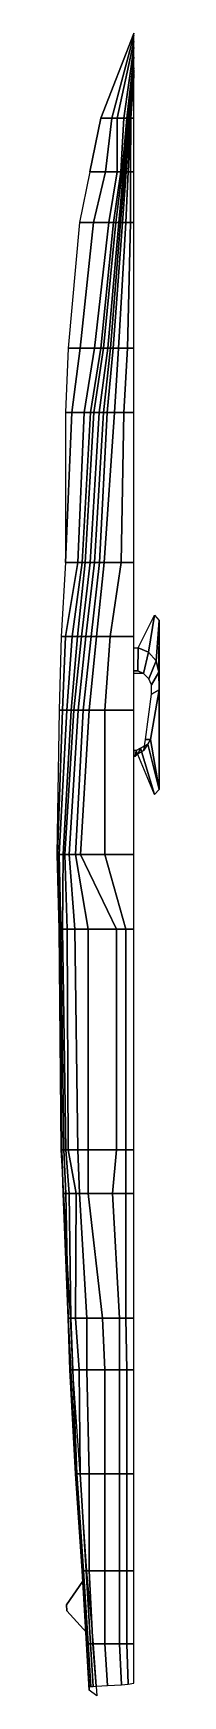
# Model space of a CAD drawing. Extents: x -5 to 2, y -57 to 57.
import ezdxf

# ---------------------------------------------------------------- set-up
doc = ezdxf.new("R2010")
doc.units = 0
doc.layers.add('HULL2', color=4, linetype='CONTINUOUS')

msp = doc.modelspace()

# ---------------------------------------------------------------- linework, layer by layer
at = {"layer": 'HULL2'}
for points in [[(0, 56.59, 5.39), (-2.25, 50.8, 5.31), (-2.25, 50.8, 5.22), (0, 56.58, 5.24)], [(-2.25, 50.8, 5.22), (-1.49, 50.8, 3.62), (0, 56.44, 4.68), (0, 56.58, 5.24)], [(-1.49, 50.8, 3.62), (-1.12, 50.8, 2.46), (0, 56.02, 3.58), (0, 56.44, 4.68)], [(0, 56.02, 3.58), (-1.12, 50.8, 2.46), (-0.68, 50.8, 0.42), (0, 55.63, 2.48)], [(0, 55.63, 2.48), (-0.68, 50.8, 0.42), (-0.48, 50.8, -1.05), (0, 54.97, 0.32)], [(0, 54.97, 0.32), (-0.48, 50.8, -1.05), (-0.35, 50.8, -1.79), (0, 54.24, -1.79)], [(0, 54.24, -1.79), (-0.35, 50.8, -1.79), (-0.29, 50.8, -2.32), (0, 54.07, -2.32)], [(0, 54.07, -2.32), (-0.29, 50.8, -2.32), (-0.28, 50.8, -2.58), (0, 54.01, -2.58)], [(0, 54.01, -2.58), (-0.28, 50.8, -2.58), (-0.23, 50.8, -3.01), (0, 53.86, -3.01)], [(0, 53.86, -3.01), (-0.23, 50.8, -3.01), (-0.19, 50.8, -3.57), (0, 53.68, -3.57)], [(0, 53.68, -3.57), (-0.19, 50.8, -3.57), (0, 50.8, -3.68), (0, 53.63, -3.68)], [(-2.25, 50.8, 5.31), (-3, 47.15, 5.17), (-3, 47.15, 5.17), (-2.25, 50.8, 5.22)], [(-3, 47.15, 5.17), (-1.92, 47.15, 2.77), (-1.49, 50.8, 3.62), (-2.25, 50.8, 5.22)], [(-1.92, 47.15, 2.77), (-1.12, 47.15, -0.17), (-1.12, 50.8, 2.46), (-1.49, 50.8, 3.62)], [(-1.12, 50.8, 2.46), (-1.12, 47.15, -0.17), (-0.89, 47.15, -1.16), (-0.68, 50.8, 0.42)], [(-0.68, 50.8, 0.42), (-0.89, 47.15, -1.16), (-0.8, 47.15, -1.51), (-0.48, 50.8, -1.05)], [(-0.48, 50.8, -1.05), (-0.8, 47.15, -1.51), (-0.69, 47.15, -1.88), (-0.35, 50.8, -1.79)], [(-0.35, 50.8, -1.79), (-0.69, 47.15, -1.88), (-0.6, 47.15, -2.32), (-0.29, 50.8, -2.32)], [(-0.29, 50.8, -2.32), (-0.6, 47.15, -2.32), (-0.52, 47.15, -2.58), (-0.28, 50.8, -2.58)], [(-0.28, 50.8, -2.58), (-0.52, 47.15, -2.58), (-0.39, 47.15, -3.01), (-0.23, 50.8, -3.01)], [(-0.23, 50.8, -3.01), (-0.39, 47.15, -3.01), (-0.23, 47.15, -3.57), (-0.19, 50.8, -3.57)], [(-0.19, 50.8, -3.57), (-0.23, 47.15, -3.57), (0, 47.15, -3.68), (0, 50.8, -3.68)], [(-3.7, 43.71, 5.13), (-2.74, 43.71, 2.77), (-1.92, 47.15, 2.77), (-3, 47.15, 5.17)], [(-2.74, 43.71, 2.77), (-1.71, 43.71, -0.17), (-1.12, 47.15, -0.17), (-1.92, 47.15, 2.77)], [(-1.12, 47.15, -0.17), (-1.71, 43.71, -0.17), (-1.38, 43.71, -1.16), (-0.89, 47.15, -1.16)], [(-0.89, 47.15, -1.16), (-1.38, 43.71, -1.16), (-1.22, 43.71, -1.51), (-0.8, 47.15, -1.51)], [(-0.8, 47.15, -1.51), (-1.22, 43.71, -1.51), (-1.02, 43.71, -2.02), (-0.69, 47.15, -1.88)], [(-0.69, 47.15, -1.88), (-1.02, 43.71, -2.02), (-0.9, 43.71, -2.32), (-0.6, 47.15, -2.32)], [(-0.6, 47.15, -2.32), (-0.9, 43.71, -2.32), (-0.76, 43.71, -2.58), (-0.52, 47.15, -2.58)], [(-0.52, 47.15, -2.58), (-0.76, 43.71, -2.58), (-0.55, 43.71, -3.01), (-0.39, 47.15, -3.01)], [(-0.39, 47.15, -3.01), (-0.55, 43.71, -3.01), (-0.23, 43.71, -3.57), (-0.23, 47.15, -3.57)], [(-0.23, 47.15, -3.57), (-0.23, 43.71, -3.57), (0, 43.71, -3.68), (0, 47.15, -3.68)], [(-4.46, 35.15, 5.07), (-3.64, 35.15, 2.77), (-2.74, 43.71, 2.77), (-3.7, 43.71, 5.13)], [(-3.64, 35.15, 2.77), (-2.68, 35.15, -0.17), (-1.71, 43.71, -0.17), (-2.74, 43.71, 2.77)], [(-1.71, 43.71, -0.17), (-2.68, 35.15, -0.17), (-2.25, 35.15, -1.16), (-1.38, 43.71, -1.16)], [(-1.38, 43.71, -1.16), (-2.25, 35.15, -1.16), (-2.06, 35.15, -1.51), (-1.22, 43.71, -1.51)], [(-1.22, 43.71, -1.51), (-2.06, 35.15, -1.51), (-1.77, 35.15, -2.02), (-1.02, 43.71, -2.02)], [(-1.02, 43.71, -2.02), (-1.77, 35.15, -2.02), (-1.58, 35.15, -2.32), (-0.9, 43.71, -2.32)], [(-0.9, 43.71, -2.32), (-1.58, 35.15, -2.32), (-1.4, 35.15, -2.58), (-0.76, 43.71, -2.58)], [(-0.76, 43.71, -2.58), (-1.4, 35.15, -2.58), (-1.04, 35.15, -3.01), (-0.55, 43.71, -3.01)], [(-0.55, 43.71, -3.01), (-1.04, 35.15, -3.01), (-0.42, 35.15, -3.57), (-0.23, 43.71, -3.57)], [(-0.23, 43.71, -3.57), (-0.42, 35.15, -3.57), (0, 35.15, -3.68), (0, 43.71, -3.68)], [(-4.65, 30.78, 4.31), (-4.21, 30.78, 2.77), (-3.64, 35.15, 2.77), (-4.46, 35.15, 5.07)], [(-4.21, 30.78, 2.77), (-3.39, 30.78, -0.17), (-2.68, 35.15, -0.17), (-3.64, 35.15, 2.77)], [(-2.68, 35.15, -0.17), (-3.39, 30.78, -0.17), (-2.94, 30.78, -1.16), (-2.25, 35.15, -1.16)], [(-2.25, 35.15, -1.16), (-2.94, 30.78, -1.16), (-2.73, 30.78, -1.51), (-2.06, 35.15, -1.51)], [(-2.06, 35.15, -1.51), (-2.73, 30.78, -1.51), (-2.36, 30.78, -2.02), (-1.77, 35.15, -2.02)], [(-1.77, 35.15, -2.02), (-2.36, 30.78, -2.02), (-2.07, 30.78, -2.32), (-1.58, 35.15, -2.32)], [(-1.58, 35.15, -2.32), (-2.07, 30.78, -2.32), (-1.82, 30.78, -2.58), (-1.4, 35.15, -2.58)], [(-1.4, 35.15, -2.58), (-1.82, 30.78, -2.58), (-1.32, 30.78, -3.01), (-1.04, 35.15, -3.01)], [(-1.04, 35.15, -3.01), (-1.32, 30.78, -3.01), (-0.68, 30.78, -3.42), (-0.42, 35.15, -3.57)], [(-0.42, 35.15, -3.57), (-0.68, 30.78, -3.42), (0, 30.78, -3.68), (0, 35.15, -3.68)], [(-4.65, 20.57, 2.77), (-3.81, 20.57, -0.51), (-3.39, 30.78, -0.17), (-4.21, 30.78, 2.77)], [(-4.65, 20.57, 2.77), (-4.65, 20.57, 2.77), (-4.21, 30.78, 2.77), (-4.65, 30.78, 4.31)], [(-3.39, 30.78, -0.17), (-3.81, 20.57, -0.51), (-3.52, 20.57, -1.16), (-2.94, 30.78, -1.16)], [(-2.94, 30.78, -1.16), (-3.52, 20.57, -1.16), (-3.32, 20.57, -1.51), (-2.73, 30.78, -1.51)], [(-2.73, 30.78, -1.51), (-3.32, 20.57, -1.51), (-2.96, 20.57, -2.02), (-2.36, 30.78, -2.02)], [(-2.36, 30.78, -2.02), (-2.96, 20.57, -2.02), (-2.68, 20.57, -2.32), (-2.07, 30.78, -2.32)], [(-2.07, 30.78, -2.32), (-2.68, 20.57, -2.32), (-2.34, 20.57, -2.58), (-1.82, 30.78, -2.58)], [(-1.82, 30.78, -2.58), (-2.34, 20.57, -2.58), (-2.01, 20.57, -2.82), (-1.32, 30.78, -3.01)], [(-1.32, 30.78, -3.01), (-2.01, 20.57, -2.82), (-0.86, 20.57, -3.42), (-0.68, 30.78, -3.42)], [(-0.68, 30.78, -3.42), (-0.86, 20.57, -3.42), (0, 20.57, -3.68), (0, 30.78, -3.68)], [(-4.95, 15.53, 2.77), (-4.64, 15.53, 0.73), (-3.81, 20.57, -0.51), (-4.65, 20.57, 2.77)], [(-3.81, 20.57, -0.51), (-4.64, 15.53, 0.73), (-4.2, 15.53, -0.79), (-3.52, 20.57, -1.16)], [(-3.52, 20.57, -1.16), (-4.2, 15.53, -0.79), (-3.83, 15.53, -1.62), (-3.32, 20.57, -1.51)], [(-3.32, 20.57, -1.51), (-3.83, 15.53, -1.62), (-3.55, 15.53, -2.02), (-2.96, 20.57, -2.02)], [(-2.96, 20.57, -2.02), (-3.55, 15.53, -2.02), (-3.26, 15.53, -2.32), (-2.68, 20.57, -2.32)], [(-2.68, 20.57, -2.32), (-3.26, 15.53, -2.32), (-2.9, 15.53, -2.58), (-2.34, 20.57, -2.58)], [(-2.34, 20.57, -2.58), (-2.9, 15.53, -2.58), (-2.53, 15.53, -2.82), (-2.01, 20.57, -2.82)], [(-2.01, 20.57, -2.82), (-2.53, 15.53, -2.82), (-1.61, 15.53, -3.24), (-0.86, 20.57, -3.42)], [(-0.86, 20.57, -3.42), (-1.61, 15.53, -3.24), (0, 15.53, -3.68), (0, 20.57, -3.68)], [(1.42, 16.98, 5.15), (1.42, 16.98, 5.15), (1, 14.45, 7.53), (0.3, 14.76, 7.53)], [(1.52, 13.87, 7.53), (1, 14.45, 7.53), (1.42, 16.98, 5.15), (1.74, 16.62, 5.15)], [(1.71, 13.1, 7.53), (1.52, 13.87, 7.53), (1.74, 16.62, 5.15)], [(1.73, 11.89, 7.53), (1.71, 13.1, 7.53), (1.74, 16.62, 5.15), (1.74, 5.12, 5.15)], [(-5.08, 10.52, 2.77), (-4.85, 10.52, -0.29), (-4.64, 15.53, 0.73), (-4.95, 15.53, 2.77)], [(-4.64, 15.53, 0.73), (-4.85, 10.52, -0.29), (-4.56, 10.52, -1.34), (-4.2, 15.53, -0.79)], [(-4.2, 15.53, -0.79), (-4.56, 10.52, -1.34), (-4.26, 10.52, -1.87), (-3.83, 15.53, -1.62)], [(-3.83, 15.53, -1.62), (-4.26, 10.52, -1.87), (-4.08, 10.52, -2.08), (-3.55, 15.53, -2.02)], [(-3.55, 15.53, -2.02), (-4.08, 10.52, -2.08), (-3.79, 10.52, -2.34), (-3.26, 15.53, -2.32)], [(-3.26, 15.53, -2.32), (-3.79, 10.52, -2.34), (-3.45, 10.52, -2.58), (-2.9, 15.53, -2.58)], [(-2.9, 15.53, -2.58), (-3.45, 10.52, -2.58), (-3.03, 10.52, -2.82), (-2.53, 15.53, -2.82)], [(-2.53, 15.53, -2.82), (-3.03, 10.52, -2.82), (-1.96, 10.52, -3.24), (-1.61, 15.53, -3.24)], [(-1.61, 15.53, -3.24), (-1.96, 10.52, -3.24), (0, 10.52, -3.68), (0, 15.53, -3.68)], [(0, 13.19, 12.71), (0, 14.76, 7.53), (0.3, 14.76, 7.53), (0.28, 13.18, 12.71)], [(0.3, 14.76, 7.53), (1, 14.45, 7.53), (0.66, 13, 12.69), (0.28, 13.18, 12.71)], [(1, 14.45, 7.53), (1.52, 13.87, 7.53), (1.03, 12.65, 12.57), (0.66, 13, 12.69)], [(1.52, 13.87, 7.53), (1.71, 13.1, 7.53), (1.2, 12.24, 12.44), (1.03, 12.65, 12.57)], [(0.28, 13.18, 12.71), (0.66, 13, 12.69), (0, 13, 12.69), (0, 13.19, 12.71)], [(1.71, 13.1, 7.53), (1.73, 11.89, 7.53), (1.2, 11.6, 12.24), (1.2, 12.24, 12.44)], [(1.73, 11.89, 7.53), (1.13, 8.52, 7.53), (0.79, 8.52, 11.29), (1.2, 11.6, 12.24)], [(1.13, 8.52, 7.53), (1.73, 11.89, 7.53), (1.74, 5.12, 5.15)], [(-5.25, 0.68, 2.77), (-5.2, 0.68, -0.82), (-4.85, 10.52, -0.29), (-5.08, 10.52, 2.77)], [(-4.85, 10.52, -0.29), (-5.2, 0.68, -0.82), (-5.08, 0.68, -1.34), (-4.56, 10.52, -1.34)], [(-4.56, 10.52, -1.34), (-5.08, 0.68, -1.34), (-4.8, 0.68, -1.99), (-4.26, 10.52, -1.87)], [(-4.26, 10.52, -1.87), (-4.8, 0.68, -1.99), (-4.7, 0.68, -2.13), (-4.08, 10.52, -2.08)], [(-4.08, 10.52, -2.08), (-4.7, 0.68, -2.13), (-4.41, 0.68, -2.4), (-3.79, 10.52, -2.34)], [(-3.79, 10.52, -2.34), (-4.41, 0.68, -2.4), (-3.97, 0.68, -2.67), (-3.45, 10.52, -2.58)], [(-3.45, 10.52, -2.58), (-3.97, 0.68, -2.67), (-3.62, 0.68, -2.82), (-3.03, 10.52, -2.82)], [(-3.03, 10.52, -2.82), (-3.62, 0.68, -2.82), (-1.96, 0.68, -3.33), (-1.96, 10.52, -3.24)], [(-1.96, 10.52, -3.24), (-1.96, 0.68, -3.33), (0, 0.68, -3.68), (0, 10.52, -3.68)], [(0.45, 7.93, 7.53), (0.17, 7.76, 7.53), (0.11, 7.38, 10.98), (0.29, 7.55, 11.02)], [(0.17, 7.76, 7.53), (0.45, 7.93, 7.53), (1.42, 4.76, 5.15)], [(0.95, 8.2, 7.53), (0.45, 7.93, 7.53), (0.29, 7.55, 11.02), (0.68, 7.78, 11.08)], [(1.74, 5.12, 5.15), (1.42, 4.76, 5.15), (0.45, 7.93, 7.53), (0.95, 8.2, 7.53)], [(1.13, 8.52, 7.53), (0.95, 8.2, 7.53), (0.68, 7.78, 11.08), (0.79, 8.52, 11.29)], [(0.95, 8.2, 7.53), (1.13, 8.52, 7.53), (1.74, 5.12, 5.15)], [(0.11, 7.38, 10.98), (0.17, 7.76, 7.53), (0, 7.76, 7.53), (0, 7.38, 10.98)], [(-5.1, -4.4, 2.64), (-5.04, -4.4, -0.82), (-5.2, 0.68, -0.82), (-5.25, 0.68, 2.77)], [(-5.2, 0.68, -0.82), (-5.04, -4.4, -0.82), (-4.96, -4.4, -1.34), (-5.08, 0.68, -1.34)], [(-5.08, 0.68, -1.34), (-4.96, -4.4, -1.34), (-4.85, -4.4, -1.66), (-4.8, 0.68, -1.99)], [(-4.8, 0.68, -1.99), (-4.85, -4.4, -1.66), (-4.54, -4.4, -2.21), (-4.7, 0.68, -2.13)], [(-4.7, 0.68, -2.13), (-4.54, -4.4, -2.21), (-4.01, -4.4, -2.67), (-4.41, 0.68, -2.4)], [(-4.41, 0.68, -2.4), (-4.01, -4.4, -2.67), (-3.11, -4.4, -3.02), (-3.97, 0.68, -2.67)], [(-3.97, 0.68, -2.67), (-3.11, -4.4, -3.02), (-1.18, -4.4, -3.49), (-3.62, 0.68, -2.82)], [(-3.62, 0.68, -2.82), (-1.18, -4.4, -3.49), (-0.55, -4.4, -3.59), (-1.96, 0.68, -3.33)], [(-1.96, 0.68, -3.33), (-0.55, -4.4, -3.59), (0, -4.4, -3.62), (0, 0.68, -3.68)], [(-4.97, -19.41, 2.64), (-4.9, -19.41, -0.57), (-5.04, -4.4, -0.82), (-5.1, -4.4, 2.64)], [(-5.04, -4.4, -0.82), (-4.9, -19.41, -0.57), (-4.77, -19.41, -1.29), (-4.96, -4.4, -1.34)], [(-4.96, -4.4, -1.34), (-4.77, -19.41, -1.29), (-4.63, -19.41, -1.53), (-4.85, -4.4, -1.66)], [(-4.85, -4.4, -1.66), (-4.63, -19.41, -1.53), (-4.46, -19.41, -1.76), (-4.54, -4.4, -2.21)], [(-4.54, -4.4, -2.21), (-4.46, -19.41, -1.76), (-3.8, -19.41, -2.34), (-4.01, -4.4, -2.67)], [(-4.01, -4.4, -2.67), (-3.8, -19.41, -2.34), (-3.11, -19.41, -2.65), (-3.11, -4.4, -3.02)], [(-3.11, -4.4, -3.02), (-3.11, -19.41, -2.65), (-1.18, -19.41, -3.26), (-1.18, -4.4, -3.49)], [(-1.18, -4.4, -3.49), (-1.18, -19.41, -3.26), (-0.55, -19.41, -3.46), (-0.55, -4.4, -3.59)], [(-0.55, -4.4, -3.59), (-0.55, -19.41, -3.46), (0, -19.41, -3.62), (0, -4.4, -3.62)], [(-4.79, -22.4, 2.64), (-4.82, -22.4, -0.36), (-4.9, -19.41, -0.57), (-4.97, -19.41, 2.64)], [(-4.9, -19.41, -0.57), (-4.82, -22.4, -0.36), (-4.63, -22.4, -0.97), (-4.77, -19.41, -1.29)], [(-4.77, -19.41, -1.29), (-4.63, -22.4, -0.97), (-4.4, -22.4, -1.33), (-4.63, -19.41, -1.53)], [(-4.63, -19.41, -1.53), (-4.4, -22.4, -1.33), (-3.93, -22.4, -1.76), (-4.46, -19.41, -1.76)], [(-4.46, -19.41, -1.76), (-3.93, -22.4, -1.76), (-3.7, -22.4, -1.91), (-3.8, -19.41, -2.34)], [(-3.8, -19.41, -2.34), (-3.7, -22.4, -1.91), (-3.11, -22.4, -2.2), (-3.11, -19.41, -2.65)], [(-3.11, -19.41, -2.65), (-3.11, -22.4, -2.2), (-1.44, -22.4, -2.85), (-1.18, -19.41, -3.26)], [(-1.18, -19.41, -3.26), (-1.44, -22.4, -2.85), (-0.55, -22.4, -3.3), (-0.55, -19.41, -3.46)], [(-0.55, -19.41, -3.46), (-0.55, -22.4, -3.3), (0, -22.4, -3.62), (0, -19.41, -3.62)], [(-4.33, -30.88, 2.89), (-4.47, -30.88, 0.62), (-4.82, -22.4, -0.36), (-4.79, -22.4, 2.64)], [(-4.82, -22.4, -0.36), (-4.47, -30.88, 0.62), (-4.46, -30.88, -0.05), (-4.63, -22.4, -0.97)], [(-4.63, -22.4, -0.97), (-4.46, -30.88, -0.05), (-4.28, -30.88, -0.74), (-4.4, -22.4, -1.33)], [(-4.4, -22.4, -1.33), (-4.28, -30.88, -0.74), (-3.98, -30.88, -1.09), (-3.93, -22.4, -1.76)], [(-3.93, -22.4, -1.76), (-3.98, -30.88, -1.09), (-3.2, -30.88, -1.55), (-3.7, -22.4, -1.91)], [(-3.7, -22.4, -1.91), (-3.2, -30.88, -1.55), (-2.13, -30.88, -1.97), (-3.11, -22.4, -2.2)], [(-3.11, -22.4, -2.2), (-2.13, -30.88, -1.97), (-0.97, -30.88, -2.47), (-1.44, -22.4, -2.85)], [(-1.44, -22.4, -2.85), (-0.97, -30.88, -2.47), (-0.55, -30.88, -2.74), (-0.55, -22.4, -3.3)], [(-0.55, -22.4, -3.3), (-0.55, -30.88, -2.74), (0, -30.88, -3.31), (0, -22.4, -3.62)], [(-4.17, -34.39, 2.91), (-4.36, -34.39, 0.64), (-4.47, -30.88, 0.62), (-4.33, -30.88, 2.89)], [(-4.47, -30.88, 0.62), (-4.36, -34.39, 0.64), (-4.28, -34.39, -0.03), (-4.46, -30.88, -0.05)], [(-4.46, -30.88, -0.05), (-4.28, -34.39, -0.03), (-4.14, -34.39, -0.58), (-4.28, -30.88, -0.74)], [(-4.28, -30.88, -0.74), (-4.14, -34.39, -0.58), (-3.73, -34.39, -1), (-3.98, -30.88, -1.09)], [(-3.98, -30.88, -1.09), (-3.73, -34.39, -1), (-3.2, -34.39, -1.24), (-3.2, -30.88, -1.55)], [(-3.2, -30.88, -1.55), (-3.2, -34.39, -1.24), (-1.98, -34.39, -1.64), (-2.13, -30.88, -1.97)], [(-2.13, -30.88, -1.97), (-1.98, -34.39, -1.64), (-0.97, -34.39, -2.14), (-0.97, -30.88, -2.47)], [(-0.97, -30.88, -2.47), (-0.97, -34.39, -2.14), (-0.47, -34.39, -2.44), (-0.55, -30.88, -2.74)], [(-0.55, -30.88, -2.74), (-0.47, -34.39, -2.44), (0, -34.39, -2.84), (0, -30.88, -3.31)], [(-3.68, -41.48, 2.82), (-3.97, -41.48, 0.53), (-4.36, -34.39, 0.64), (-4.17, -34.39, 2.91)], [(-4.36, -34.39, 0.64), (-3.97, -41.48, 0.53), (-3.97, -41.48, 0.1), (-4.28, -34.39, -0.03)], [(-4.28, -34.39, -0.03), (-3.97, -41.48, 0.1), (-3.88, -41.48, -0.24), (-4.14, -34.39, -0.58)], [(-4.14, -34.39, -0.58), (-3.88, -41.48, -0.24), (-3.64, -41.48, -0.57), (-3.73, -34.39, -1)], [(-3.73, -34.39, -1), (-3.64, -41.48, -0.57), (-3.04, -41.48, -0.7), (-3.2, -34.39, -1.24)], [(-3.2, -34.39, -1.24), (-3.04, -41.48, -0.7), (-1.98, -41.48, -1.01), (-1.98, -34.39, -1.64)], [(-1.98, -34.39, -1.64), (-1.98, -41.48, -1.01), (-0.97, -41.48, -1.46), (-0.97, -34.39, -2.14)], [(-0.97, -34.39, -2.14), (-0.97, -41.48, -1.46), (-0.47, -41.48, -1.71), (-0.47, -34.39, -2.44)], [(-0.47, -34.39, -2.44), (-0.47, -41.48, -1.71), (0, -41.48, -1.95), (0, -34.39, -2.84)], [(-3.21, -48.08, 2.79), (-3.52, -48.08, 0.64), (-3.97, -41.48, 0.53), (-3.68, -41.48, 2.82)], [(-3.97, -41.48, 0.53), (-3.52, -48.08, 0.64), (-3.52, -48.08, 0.01), (-3.97, -41.48, 0.1)], [(-3.97, -41.48, 0.1), (-3.52, -48.08, 0.01), (-3.43, -48.08, -0.3), (-3.88, -41.48, -0.24)], [(-3.88, -41.48, -0.24), (-3.43, -48.08, -0.3), (-3.25, -48.08, -0.46), (-3.64, -41.48, -0.57)], [(-3.64, -41.48, -0.57), (-3.25, -48.08, -0.46), (-3.04, -48.08, -0.46), (-3.04, -41.48, -0.7)], [(-3.04, -41.48, -0.7), (-3.04, -48.08, -0.46), (-1.98, -48.08, -0.57), (-1.98, -41.48, -1.01)], [(-1.98, -41.48, -1.01), (-1.98, -48.08, -0.57), (-0.97, -48.08, -0.84), (-0.97, -41.48, -1.46)], [(-0.97, -41.48, -1.46), (-0.97, -48.08, -0.84), (-0.47, -48.08, -0.99), (-0.47, -41.48, -1.71)], [(-0.47, -41.48, -1.71), (-0.47, -48.08, -0.99), (0, -48.08, -1.15), (0, -41.48, -1.95)], [(-2.76, -53.05, 2.84), (-3.21, -53.05, 0.75), (-3.52, -48.08, 0.64), (-3.21, -48.08, 2.79)], [(-3.52, -48.08, 0.64), (-3.21, -53.05, 0.75), (-3.21, -53.05, 0.12), (-3.52, -48.08, 0.01)], [(-3.52, -48.08, 0.01), (-3.21, -53.05, 0.12), (-3.1, -53.05, -0.02), (-3.43, -48.08, -0.3)], [(-3.43, -48.08, -0.3), (-3.1, -53.05, -0.02), (-2.95, -53.05, -0.09), (-3.25, -48.08, -0.46)], [(-3.25, -48.08, -0.46), (-2.95, -53.05, -0.09), (-2.79, -53.05, -0.1), (-3.04, -48.08, -0.46)], [(-3.04, -48.08, -0.46), (-2.79, -53.05, -0.1), (-1.98, -53.05, -0.18), (-1.98, -48.08, -0.57)], [(-1.98, -48.08, -0.57), (-1.98, -53.05, -0.18), (-0.97, -53.05, -0.32), (-0.97, -48.08, -0.84)], [(-0.97, -48.08, -0.84), (-0.97, -53.05, -0.32), (-0.47, -53.05, -0.43), (-0.47, -48.08, -0.99)], [(-0.47, -48.08, -0.99), (-0.47, -53.05, -0.43), (0, -53.05, -0.52), (0, -48.08, -1.15)], [(-3.2, -52.29, 0.66), (-3.47, -48.79, 0.66), (-4.59, -50.38, 0.66), (-4.57, -50.8, 0.66)], [(-4.57, -50.8, 0.66), (-4.59, -50.38, 0.66), (-3.47, -48.79, 0.66), (-3.2, -52.29, 0.66)], [(-2.51, -56.58, 2.84), (-3.03, -56.19, 0.75), (-3.21, -53.05, 0.75), (-2.76, -53.05, 2.84)], [(-3.21, -53.05, 0.75), (-3.03, -56.19, 0.75), (-3.03, -55.99, 0.12), (-3.21, -53.05, 0.12)], [(-3.21, -53.05, 0.12), (-3.03, -55.99, 0.12), (-2.92, -55.96, -0.02), (-3.1, -53.05, -0.02)], [(-3.1, -53.05, -0.02), (-2.92, -55.96, -0.02), (-2.76, -55.94, -0.09), (-2.95, -53.05, -0.09)], [(-2.95, -53.05, -0.09), (-2.76, -55.94, -0.09), (-2.57, -55.92, -0.1), (-2.79, -53.05, -0.1)], [(-2.79, -53.05, -0.1), (-2.57, -55.92, -0.1), (-1.8, -55.88, -0.18), (-1.98, -53.05, -0.18)], [(-1.98, -53.05, -0.18), (-1.8, -55.88, -0.18), (-0.84, -55.84, -0.24), (-0.97, -53.05, -0.32)], [(-0.97, -53.05, -0.32), (-0.84, -55.84, -0.24), (-0.39, -55.8, -0.29), (-0.47, -53.05, -0.43)], [(-0.47, -53.05, -0.43), (-0.39, -55.8, -0.29), (0, -55.73, -0.33), (0, -53.05, -0.52)]]:
    msp.add_3dface(points, dxfattribs=at)

doc.saveas('drawing.dxf')
